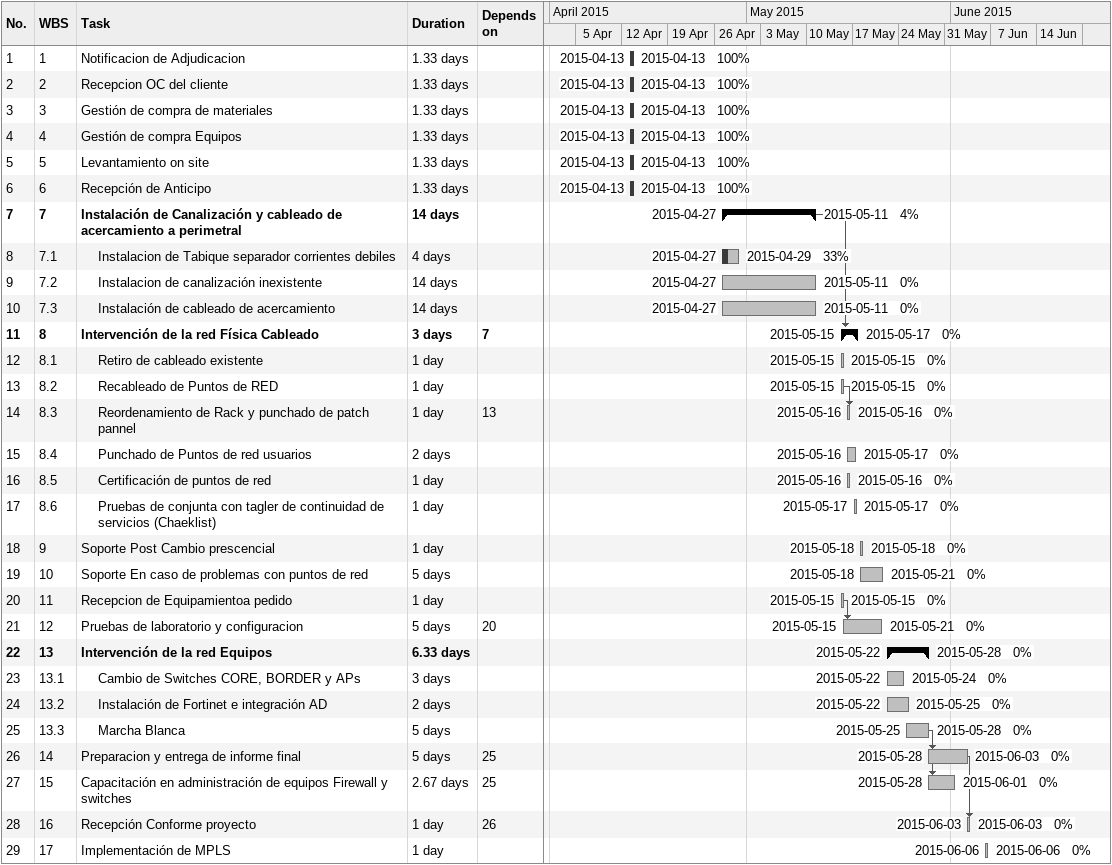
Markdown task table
| ID | WBS | Task | Duration | Start | Finish | Predecessors | % complete |
|---|---|---|---|---|---|---|---|
| 1 | 1 | Notificacion de Adjudicacion | 1.33d | 2015-04-13 | 2015-04-13 |  | 100 |
| 2 | 2 | Recepcion OC del cliente | 1.33d | 2015-04-13 | 2015-04-13 |  | 100 |
| 3 | 3 | Gestión de compra de materiales | 1.33d | 2015-04-13 | 2015-04-13 |  | 100 |
| 4 | 4 | Gestión de compra Equipos | 1.33d | 2015-04-13 | 2015-04-13 |  | 100 |
| 5 | 5 | Levantamiento on site | 1.33d | 2015-04-13 | 2015-04-13 |  | 100 |
| 6 | 6 | Recepción de Anticipo | 1.33d | 2015-04-13 | 2015-04-13 |  | 100 |
| 7 | 7 | **Instalación de Canalización y cableado de acercamiento a perimetral** | 14d | 2015-04-27 | 2015-05-11 |  | 4 |
| 8 | 7.1 | Instalacion de Tabique separador corrientes debiles | 4d | 2015-04-27 | 2015-04-29 |  | 33 |
| 9 | 7.2 | Instalacion de canalización inexistente | 14d | 2015-04-27 | 2015-05-11 |  | 0 |
| 10 | 7.3 | Instalación de cableado de acercamiento | 14d | 2015-04-27 | 2015-05-11 |  | 0 |
| 11 | 8 | **Intervención de la red Física Cableado** | 3d | 2015-05-15 | 2015-05-17 | 7 | 0 |
| 12 | 8.1 | Retiro de cableado existente | 1d | 2015-05-15 | 2015-05-15 |  | 0 |
| 13 | 8.2 | Recableado de Puntos de RED | 1d | 2015-05-15 | 2015-05-15 |  | 0 |
| 14 | 8.3 | Reordenamiento de Rack y punchado de patch pannel | 1d | 2015-05-16 | 2015-05-16 | 13 | 0 |
| 15 | 8.4 | Punchado de Puntos de red usuarios | 2d | 2015-05-16 | 2015-05-17 |  | 0 |
| 16 | 8.5 | Certificación de puntos de red | 1d | 2015-05-16 | 2015-05-16 |  | 0 |
| 17 | 8.6 | Pruebas de conjunta con tagler de continuidad de servicios (Chaeklist) | 1d | 2015-05-17 | 2015-05-17 |  | 0 |
| 18 | 9 | Soporte Post Cambio prescencial | 1d | 2015-05-18 | 2015-05-18 |  | 0 |
| 19 | 10 | Soporte En caso de problemas con puntos de red | 5d | 2015-05-18 | 2015-05-21 |  | 0 |
| 20 | 11 | Recepcion de Equipamientoa pedido | 1d | 2015-05-15 | 2015-05-15 |  | 0 |
| 21 | 12 | Pruebas de laboratorio y configuracion | 5d | 2015-05-15 | 2015-05-21 | 20 | 0 |
| 22 | 13 | **Intervención de la red Equipos** | 6.33d | 2015-05-22 | 2015-05-28 |  | 0 |
| 23 | 13.1 | Cambio de Switches CORE, BORDER y APs | 3d | 2015-05-22 | 2015-05-24 |  | 0 |
| 24 | 13.2 | Instalación de Fortinet e integración AD | 2d | 2015-05-22 | 2015-05-25 |  | 0 |
| 25 | 13.3 | Marcha Blanca | 5d | 2015-05-25 | 2015-05-28 |  | 0 |
| 26 | 14 | Preparacion y entrega de informe final | 5d | 2015-05-28 | 2015-06-03 | 25 | 0 |
| 27 | 15 | Capacitación en administración de equipos Firewall y switches | 2.67d | 2015-05-28 | 2015-06-01 | 25 | 0 |
| 28 | 16 | Recepción Conforme proyecto | 1d | 2015-06-03 | 2015-06-03 | 26 | 0 |
| 29 | 17 | Implementación de MPLS | 1d | 2015-06-06 | 2015-06-06 |  | 0 |
